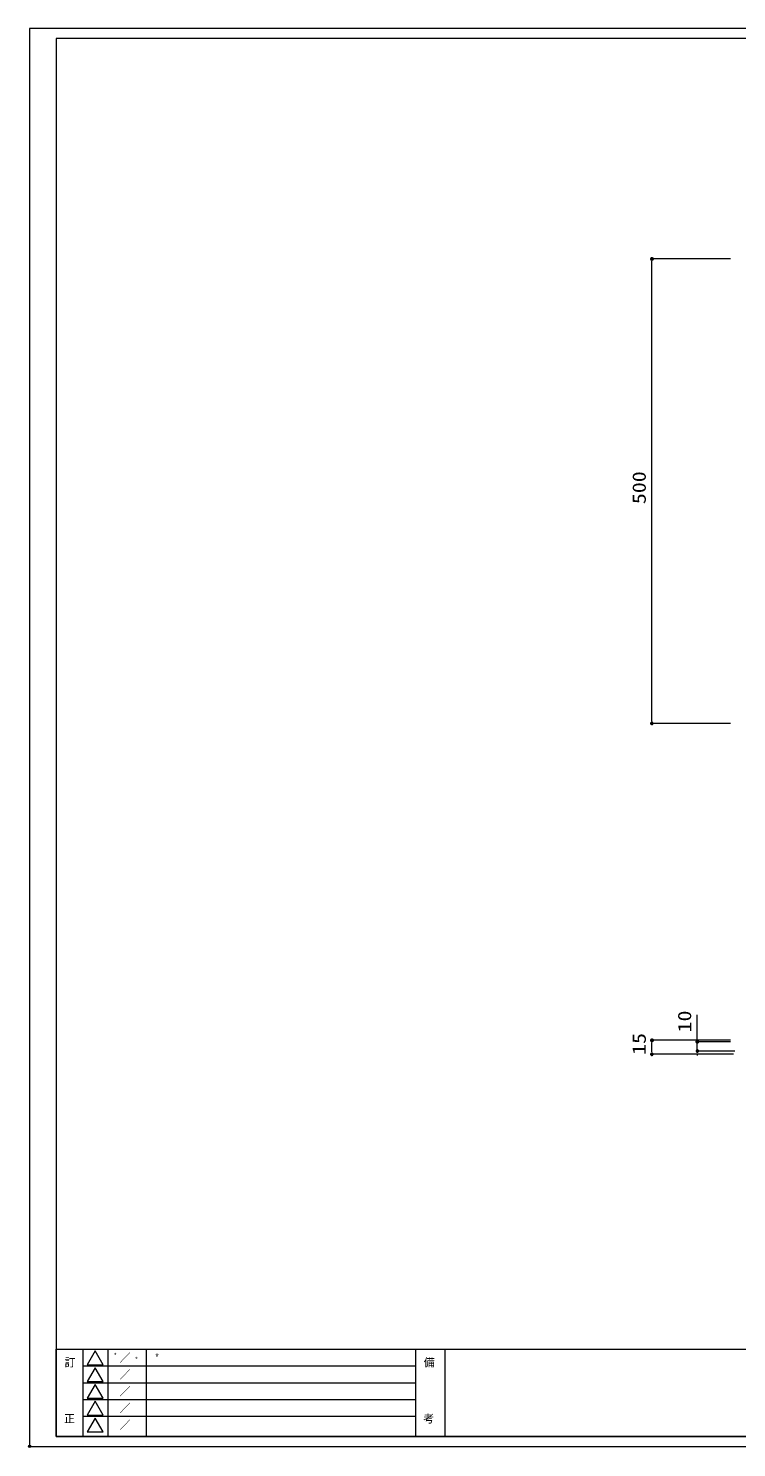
# Model space of a CAD drawing. Units: millimetres on the paper. Extents: x -216 to 216, y -153 to 153.
# Drawn here: x -215.6 to -63.1, y -152.9 to 152.6 of the extents above; entities that cross this region are included whole.
import ezdxf
from ezdxf.enums import TextEntityAlignment as Align

# ---------------------------------------------------------------- set-up
doc = ezdxf.new("R2010")
doc.units = ezdxf.units.MM
doc.header["$PDMODE"] = 32
doc.header["$PDSIZE"] = 0.5
for name, color, linetype, lineweight in [('0-0_A1FRAME', 1, 'Continuous', 9), ('0-4_寸法', 4, 'Continuous', 9), ('0-5_0', 7, 'Continuous', 9)]:
    doc.layers.add(name, color=color, linetype=linetype, lineweight=lineweight)
doc.layers.add('0-6_Defpoints', color=7, linetype='Continuous')
doc.styles.add('HGMaruGothicMPRO', font='')
doc.styles.add('ＭＳ ゴシック', font='')
doc.styles.get('HGMaruGothicMPRO').set_extended_font_data('HGMaruGothicMPRO')
doc.styles.get('ＭＳ ゴシック').set_extended_font_data('MS Gothic')

# ---------------------------------------------------------------- blocks, each defined once
blk = doc.blocks.new('z2')
at = {"layer": '0-5_0'}
for p, q in [((0.458, -0.199), (-0.458, -0.199)), ((0.3, -0.399), (-0.3, -0.399))]:
    blk.add_line(p, q, dxfattribs=at)
blk.add_lwpolyline([(0.5, 0), (0.496, 0.063), (0.484, 0.124), (0.465, 0.184), (0.438, 0.241), (0.405, 0.294), (0.364, 0.342), (0.319, 0.385), (0.268, 0.422), (0.213, 0.452), (0.155, 0.476), (0.094, 0.491), (0.031, 0.499), (-0.031, 0.499), (-0.094, 0.491), (-0.155, 0.476), (-0.213, 0.452), (-0.268, 0.422), (-0.319, 0.385), (-0.364, 0.342), (-0.405, 0.294), (-0.438, 0.241), (-0.465, 0.184), (-0.484, 0.124), (-0.496, 0.063), (-0.5, 0), (0, 0)], dxfattribs=at)
blk.add_lwpolyline([(-0.5, 0), (-0.496, -0.063), (-0.484, -0.124), (-0.465, -0.184), (-0.438, -0.241), (-0.405, -0.294), (-0.364, -0.342), (-0.319, -0.385), (-0.268, -0.422), (-0.213, -0.452), (-0.155, -0.476), (-0.094, -0.491), (-0.031, -0.499), (0.031, -0.499), (0.094, -0.491), (0.155, -0.476), (0.213, -0.452), (0.268, -0.422), (0.319, -0.385), (0.364, -0.342), (0.405, -0.294), (0.438, -0.241), (0.465, -0.184), (0.484, -0.124), (0.496, -0.063), (0.5, 0), (0, 0)], close=True, dxfattribs=at)

msp = doc.modelspace()

# ---------------------------------------------------------------- linework, layer by layer
at = {"layer": '0-0_A1FRAME'}
for p, q in [((-209.584, 150.487), (-209.584, -150.495)), ((-203.842, -131.704), (-203.842, -150.495)), ((-198.509, -131.704), (-198.509, -150.495)), ((-190.224, -131.704), (-190.224, -150.495)), ((-132.211, -131.704), (-132.211, -150.495)), ((-125.931, -131.704), (-125.931, -150.495)), ((-203.842, -135.317), (-132.211, -135.317)), ((-203.842, -138.931), (-132.211, -138.931)), ((-203.842, -142.545), (-132.211, -142.545)), ((-203.842, -146.158), (-132.211, -146.158))]:
    msp.add_line(p, q, dxfattribs=at)
for points in [[(-215.332, 152.642), (-215.332, -152.65), (215.329, -152.65), (215.329, 152.642)], [(-201.215, -132.078), (-202.931, -135.049), (-199.5, -135.049)], [(-201.215, -135.691), (-202.931, -138.663), (-199.5, -138.663)], [(-201.215, -139.305), (-202.931, -142.276), (-199.5, -142.276)], [(-201.215, -142.919), (-202.931, -145.89), (-199.5, -145.89)], [(-201.215, -146.532), (-202.931, -149.504), (-199.5, -149.504)]]:
    msp.add_lwpolyline(points, close=True, dxfattribs=at)
for points in [[(199.523, -150.495), (199.523, 150.487), (-209.584, 150.487)], [(-209.584, -150.495), (-209.584, -131.704), (199.523, -131.704)], [(199.523, -150.495), (-209.584, -150.495), (199.523, -150.495)]]:
    msp.add_lwpolyline(points, dxfattribs=at)
msp.add_point((-215.332, -152.65), dxfattribs=at)
at = {"layer": '0-4_寸法'}
for p, q in [((-64.453, 103.017), (-81.341, 103.017)), ((-81.341, 3.517), (-81.341, 102.517)), ((-64.453, 3.017), (-81.341, 3.017)), ((-71.563, -65.017), (-71.563, -59.717)), ((-64.453, -65.217), (-81.341, -65.217)), ((-81.341, -67.717), (-81.341, -65.717)), ((-64.393, -65.517), (-71.563, -65.517)), ((-71.563, -67.517), (-71.563, -65.517)), ((-63.743, -68.217), (-81.341, -68.217)), ((-63.503, -67.517), (-71.563, -67.517)), ((-71.563, -68.017), (-71.563, -68.517))]:
    msp.add_line(p, q, dxfattribs=at)
at = {"layer": '0-6_Defpoints'}
for p in [(-81.341, 103.017), (-81.341, -65.217), (-71.563, -65.517)]:
    msp.add_point(p, dxfattribs=at)

# ---------------------------------------------------------------- block references
at = {"layer": '0-4_寸法', "xscale": 0.5, "yscale": 0.5}
for p, rotation in [((-81.341, 103.017), 90), ((-81.341, 3.017), 270), ((-81.341, -65.217), 90), ((-71.563, -65.517), 270), ((-81.341, -68.217), 270), ((-71.563, -67.517), 90)]:
    msp.add_blockref('z2', p, dxfattribs=dict(at, rotation=rotation))

# ---------------------------------------------------------------- texts
at = {"layer": '0-0_A1FRAME', "style": 'HGMaruGothicMPRO'}
for s, p in [('訂', (-207.79, -135.954)), ('／', (-195.952, -134.946)), ('備', (-130.463, -135.954)), ('／', (-195.952, -138.56)), ('／', (-195.952, -142.173)), ('／', (-195.952, -145.787)), ('正', (-207.901, -148.04)), ('考', (-130.574, -148.04)), ('／', (-195.952, -149.401))]:
    msp.add_text(s, height=1.723, dxfattribs=at).set_placement(p, align=Align.BOTTOM_LEFT)
at = {"layer": '0-0_A1FRAME', "color": 6, "style": 'HGMaruGothicMPRO'}
for height, p in [(1.026, (-197.13, -133.777)), (1.026, (-192.597, -134.672)), (1.383, (-188.233, -134.425))]:
    msp.add_text('*', height=height, dxfattribs=at).set_placement(p, align=Align.BOTTOM_LEFT)
at = {"layer": '0-4_寸法', "style": 'ＭＳ ゴシック', "width": 1.2}
for s, p in [('500', (-81.786, 50.217)), ('10', (-72.008, -63.517)), ('15', (-81.786, -68.362))]:
    msp.add_text(s, height=2.889, rotation=90, dxfattribs=at).set_placement(p, align=Align.BOTTOM_LEFT)

doc.saveas('drawing.dxf')
